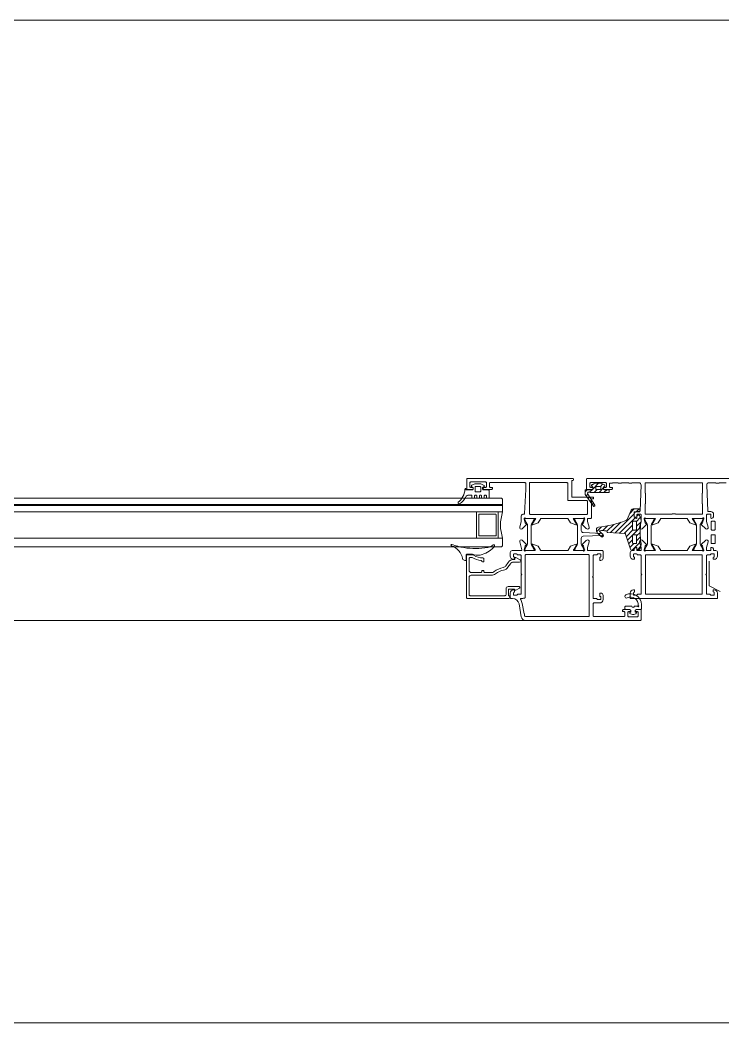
# Model space of a CAD drawing. Extents: x -9058 to 11890, y 0 to 4205.
# Drawn here: x 9508.69 to 9540.91, y 3761.87 to 3807.87 of the extents above; entities that cross this region are included whole.
import ezdxf

# ---------------------------------------------------------------- set-up
doc = ezdxf.new("R2010")
doc.units = 0
doc.header["$MEASUREMENT"] = 0
doc.layers.add('M-TEFRIS2-015', color=129, linetype='Continuous', lineweight=9)

msp = doc.modelspace()

# ---------------------------------------------------------------- hatches: boundary and pattern name
at = {"layer": 'M-TEFRIS2-015'}
h = msp.add_hatch(dxfattribs=at)
h.set_pattern_fill('ANSI31', color=256, scale=0.05, angle=450, style=0)
h.set_pattern_definition([(225, (9353.99635, 3917.70378), (-0.1122532, 0.1122532), [])])
edge = h.paths.add_edge_path(flags=16)
edge.add_arc((9535.281, 3786.361), 0.025, 270, 360)
edge.add_line((9535.306, 3786.361), (9535.306, 3786.461))
edge.add_arc((9535.281, 3786.461), 0.025, 0, 90)
edge.add_line((9535.281, 3786.486), (9535.101, 3786.486))
edge.add_arc((9535.101, 3786.461), 0.025, 90, 180)
edge.add_line((9535.076, 3786.461), (9535.076, 3786.361))
edge.add_arc((9535.101, 3786.361), 0.025, 180, 270)
edge.add_line((9535.101, 3786.336), (9535.281, 3786.336))
edge = h.paths.add_edge_path()
edge.add_arc((9535.476, 3786.366), 0.035, 180, 270, ccw=False)
edge.add_line((9535.441, 3786.366), (9535.441, 3786.446))
edge.add_arc((9535.456, 3786.446), 0.015, 137.8308, 180, ccw=False)
edge.add_line((9535.445, 3786.456), (9535.485, 3786.498))
edge.add_arc((9535.456, 3786.526), 0.04, 316.3869, 422.9563)
edge.add_line((9535.474, 3786.562), (9535.385, 3786.607))
edge.add_arc((9535.306, 3786.451), 0.175, 62.9563, 90)
edge.add_line((9535.306, 3786.626), (9535.076, 3786.626))
edge.add_arc((9535.076, 3786.451), 0.175, 90, 117.0437)
edge.add_line((9534.996, 3786.607), (9534.907, 3786.562))
edge.add_arc((9534.926, 3786.526), 0.04, 117.0437, 223.6131)
edge.add_line((9534.897, 3786.498), (9534.937, 3786.456))
edge.add_arc((9534.926, 3786.446), 0.015, 0, 42.1692, ccw=False)
edge.add_line((9534.941, 3786.446), (9534.941, 3786.366))
edge.add_arc((9534.906, 3786.366), 0.035, 270, 360, ccw=False)
edge.add_line((9534.906, 3786.331), (9534.626, 3786.331))
edge.add_arc((9534.626, 3786.291), 0.04, 90, 180)
edge.add_line((9534.586, 3786.291), (9534.586, 3786.146))
edge.add_arc((9534.636, 3786.146), 0.05, 180, 220.0348)
edge.add_line((9534.597, 3786.114), (9534.97, 3785.58))
edge.add_arc((9535.001, 3785.606), 0.04, 220.0348, 393.0043)
edge.add_line((9535.034, 3785.628), (9534.716, 3786.133))
edge.add_arc((9534.767, 3786.165), 0.06, 33.8544, 213.0043, ccw=False)
edge.add_line((9534.816, 3786.199), (9535.656, 3786.199))
edge.add_arc((9535.656, 3786.239), 0.04, 270, 360)
edge.add_line((9535.696, 3786.239), (9535.696, 3786.291))
edge.add_arc((9535.656, 3786.291), 0.04, 360, 450)
edge.add_line((9535.656, 3786.331), (9535.476, 3786.331))
h = msp.add_hatch(dxfattribs=at)
h.set_pattern_fill('ANSI31', color=256, scale=0.05, style=0)
h.set_pattern_definition([(225, (9536.45617, 3535.18982), (0.1122532, -0.1122532), [])])
h.paths.add_polyline_path([(9535.332, 3784.178), (9535.144, 3784.359, -0.203536), (9535.113, 3784.431), (9535.113, 3784.511, -0.380587), (9535.202, 3784.611, 0.061836), (9536.459, 3784.918, 0.189764), (9536.513, 3784.967), (9536.704, 3785.396, -0.285747), (9536.793, 3785.451), (9537.083, 3785.451, -0.414214), (9537.103, 3785.431), (9537.103, 3785.341, -0.414214), (9537.083, 3785.321), (9536.868, 3785.321, 0.414214), (9536.833, 3785.286), (9536.833, 3785.096, 0.414214), (9536.858, 3785.071), (9536.938, 3785.071, 0.414214), (9536.963, 3785.096), (9536.963, 3785.131, -0.414214), (9536.993, 3785.161), (9537.06, 3785.161, -0.296563), (9537.078, 3785.15), (9537.138, 3785.014, -0.104779), (9537.153, 3784.941), (9537.153, 3784.861, 0.081633), (9537.153, 3783.881), (9537.153, 3783.801, -0.104779), (9537.138, 3783.728), (9537.078, 3783.593, -0.296563), (9537.06, 3783.581), (9536.993, 3783.581, -0.414214), (9536.963, 3783.611), (9536.963, 3783.646, 0.414214), (9536.938, 3783.671), (9536.858, 3783.671, 0.414214), (9536.833, 3783.646), (9536.833, 3783.586, -0.414214), (9536.808, 3783.561), (9536.713, 3783.561, -0.328426), (9536.666, 3783.597), (9536.447, 3784.299, 0.309555), (9536.425, 3784.316), (9535.622, 3784.372, -0.394287), (9535.603, 3784.391, 0.364538), (9535.562, 3784.441, 0.068684), (9535.261, 3784.451, 0.950368), (9535.263, 3784.411, -0.000002), (9535.263, 3784.411), (9535.415, 3784.265, -0.999219)])
h.paths.add_polyline_path([(9536.763, 3784.511), (9536.763, 3784.851, -0.414214), (9536.793, 3784.881), (9536.923, 3784.881, -0.414214), (9536.953, 3784.851), (9536.953, 3784.511, -0.414214), (9536.923, 3784.481), (9536.793, 3784.481, -0.414214)], flags=16)
h.paths.add_polyline_path([(9536.793, 3784.261), (9536.923, 3784.261, -0.414214), (9536.953, 3784.231), (9536.953, 3783.891, -0.414214), (9536.923, 3783.861), (9536.793, 3783.861, -0.414214), (9536.763, 3783.891), (9536.763, 3784.231, -0.414214)], flags=16)

# ---------------------------------------------------------------- linework, layer by layer
for p, q in [((9482.883, 3785.948), (9528.253, 3785.948)), ((9528.036, 3785.948), (9530.761, 3785.948)), ((9530.811, 3785.898), (9530.761, 3785.948)), ((9530.811, 3785.898), (9530.811, 3785.31)), ((9482.883, 3785.648), (9528.253, 3785.648)), ((9482.883, 3785.61), (9528.253, 3785.61)), ((9528.036, 3785.648), (9530.811, 3785.648)), ((9528.036, 3785.61), (9530.811, 3785.61)), ((9482.883, 3785.31), (9528.253, 3785.31)), ((9528.036, 3785.31), (9530.811, 3785.31)), ((9529.611, 3785.31), (9529.611, 3784.11)), ((9530.611, 3785.31), (9530.611, 3784.11)), ((9482.883, 3784.11), (9528.253, 3784.11)), ((9528.036, 3784.11), (9530.811, 3784.11)), ((9530.811, 3784.11), (9530.811, 3783.76)), ((9482.883, 3783.71), (9528.253, 3783.71)), ((9528.036, 3783.71), (9530.305, 3783.71)), ((9528.036, 3783.71), (9530.761, 3783.71)), ((9530.811, 3783.76), (9530.761, 3783.71)), ((9540.279, 3783.059), (9540.279, 3782.888)), ((9540.279, 3782.888), (9540.279, 3781.927)), ((9540.279, 3781.927), (9540.779, 3781.657))]:
    msp.add_line(p, q, dxfattribs=at)
for points in [[(9405.058, 3807.873), (9545.058, 3807.873)], [(9531.881, 3780.338), (9413.123, 3780.338)], [(9407.058, 3763.873), (9407.058, 3761.873), (9543.058, 3761.873), (9543.058, 3763.873)]]:
    msp.add_lwpolyline(points, dxfattribs=at)
for points in [[(9531.781, 3785.216, 0.459137), (9531.817, 3785.243), (9531.871, 3786.338), (9531.871, 3786.608, 0.414214), (9531.821, 3786.658), (9530.241, 3786.658, 0.414214), (9530.211, 3786.628), (9530.211, 3786.468, 0.414214), (9530.241, 3786.438), (9530.341, 3786.438), (9530.341, 3786.388, -0.414214), (9530.291, 3786.338), (9529.981, 3786.338, -0.414214), (9529.911, 3786.408), (9529.911, 3786.428, -0.414214), (9529.921, 3786.438), (9530.021, 3786.438, 0.414214), (9530.071, 3786.488), (9530.071, 3786.638, 0.414214), (9530.021, 3786.688), (9529.351, 3786.688, 0.414214), (9529.301, 3786.638), (9529.301, 3786.488, 0.414214), (9529.351, 3786.438), (9529.451, 3786.438, -0.414214), (9529.461, 3786.428), (9529.461, 3786.408, -0.414214), (9529.391, 3786.338), (9529.171, 3786.338, -0.414214), (9529.161, 3786.348), (9529.161, 3786.828, -0.414214), (9529.171, 3786.838), (9534.036, 3786.838, -0.535184), (9534.059, 3786.803), (9534.041, 3786.76), (9534.011, 3786.76, 0.414214), (9533.981, 3786.73), (9533.981, 3786.018, 0.414214), (9534.011, 3785.988), (9534.956, 3785.988, -0.535184), (9534.979, 3785.953), (9534.969, 3785.928, -0.302776), (9534.941, 3785.91), (9534.911, 3785.91, 0.414214), (9534.881, 3785.88), (9534.881, 3785.048, -0.414214), (9534.851, 3785.018), (9534.732, 3785.018, 0.414214), (9534.702, 3784.988), (9534.702, 3784.872), (9534.772, 3784.611, -0.700084), (9534.664, 3784.536), (9534.646, 3784.549), (9534.475, 3784.721, -0.607471), (9534.491, 3784.782, 0.283637), (9534.514, 3784.803), (9534.563, 3784.987, 1.229391), (9534.513, 3785.018), (9534.038, 3785.018), (9534.201, 3784.751, -0.859449), (9534.171, 3784.726), (9533.926, 3784.818), (9533.804, 3785.018), (9532.559, 3785.018), (9532.437, 3784.818), (9532.193, 3784.726, -0.859449), (9532.162, 3784.751), (9532.325, 3785.018), (9531.85, 3785.018, 1.229391), (9531.8, 3784.987), (9531.849, 3784.803, 0.283637), (9531.872, 3784.782, -0.607471), (9531.888, 3784.721), (9531.717, 3784.549), (9531.699, 3784.536, -0.700084), (9531.591, 3784.611), (9531.661, 3784.872), (9531.661, 3785.118, -0.474196), (9531.781, 3785.216)], [(9542.651, 3786.838), (9534.671, 3786.838, 0.414214), (9534.661, 3786.828), (9534.661, 3786.348, 0.414214), (9534.671, 3786.338), (9534.891, 3786.338, 0.414214), (9534.961, 3786.408), (9534.961, 3786.428, 0.414214), (9534.951, 3786.438), (9534.851, 3786.438, -0.414214), (9534.801, 3786.488), (9534.801, 3786.608, -0.414214), (9534.851, 3786.658), (9535.521, 3786.658, -0.414214), (9535.571, 3786.608), (9535.571, 3786.488, -0.414214), (9535.521, 3786.438), (9535.421, 3786.438, 0.414214), (9535.411, 3786.428), (9535.411, 3786.408, 0.414214), (9535.481, 3786.338), (9535.791, 3786.338, 0.414214), (9535.841, 3786.388), (9535.841, 3786.438), (9535.741, 3786.438, -0.414214), (9535.711, 3786.468), (9535.711, 3786.638), (9535.841, 3786.638), (9535.841, 3786.648), (9536.108, 3786.648), (9536.108, 3786.638), (9536.258, 3786.638), (9536.258, 3786.648), (9536.588, 3786.648), (9536.588, 3786.638), (9536.738, 3786.638), (9536.738, 3786.648), (9537.057, 3786.648, -0.425337), (9537.157, 3786.544), (9537.112, 3785.356, -0.403083), (9537.082, 3785.328), (9536.961, 3785.328, 0.414214), (9536.841, 3785.208), (9536.841, 3785.118, 0.414214), (9536.941, 3785.018), (9536.951, 3785.018, 0.414214), (9536.961, 3785.028), (9536.961, 3785.178, -0.414214), (9536.991, 3785.208), (9537.131, 3785.208, -0.414214), (9537.161, 3785.178), (9537.161, 3784.872), (9537.091, 3784.611, 0.700084), (9537.199, 3784.536), (9537.217, 3784.549), (9537.388, 3784.721, 0.607471), (9537.372, 3784.782, -0.283637), (9537.349, 3784.803), (9537.3, 3784.987, -1.229391), (9537.35, 3785.018), (9537.825, 3785.018), (9537.662, 3784.751, 0.859449), (9537.693, 3784.726), (9537.937, 3784.818), (9538.059, 3785.018), (9539.263, 3785.018), (9539.384, 3784.818), (9539.629, 3784.726, 0.859449), (9539.66, 3784.751), (9539.497, 3785.018), (9539.971, 3785.018, -1.229391), (9540.022, 3784.987), (9539.972, 3784.803, -0.283637), (9539.95, 3784.782, 0.607471), (9539.934, 3784.721), (9540.105, 3784.549), (9540.123, 3784.536, 0.700084), (9540.231, 3784.611), (9540.161, 3784.872), (9540.161, 3785.178, -0.414214), (9540.191, 3785.208), (9540.331, 3785.208, -0.414214), (9540.361, 3785.178), (9540.361, 3785.028, 0.414214), (9540.371, 3785.018), (9540.381, 3785.018, 0.414214), (9540.481, 3785.118), (9540.481, 3785.208, 0.414214), (9540.361, 3785.328), (9540.24, 3785.328, -0.403083), (9540.21, 3785.356), (9540.165, 3786.544, -0.425337), (9540.265, 3786.648), (9540.584, 3786.648), (9540.584, 3786.638), (9540.734, 3786.638), (9540.734, 3786.648), (9541.064, 3786.648)], [(9529.079, 3786.347, -0.220745), (9528.77, 3785.754, 0.651907), (9528.826, 3785.685, 0.176952), (9529.117, 3786, -0.281357), (9529.261, 3786.088), (9529.342, 3786.088), (9529.355, 3786.088), (9529.363, 3786.088), (9529.37, 3786.086), (9529.377, 3786.083), (9529.384, 3786.079), (9529.391, 3786.073), (9529.396, 3786.067), (9529.4, 3786.06), (9529.403, 3786.053), (9529.405, 3786.038), (9529.405, 3785.962), (9529.405, 3785.959), (9529.406, 3785.956), (9529.407, 3785.953), (9529.409, 3785.951), (9529.411, 3785.948), (9529.414, 3785.946), (9529.416, 3785.944), (9529.419, 3785.943), (9529.425, 3785.942), (9529.505, 3785.942), (9529.508, 3785.943), (9529.511, 3785.943), (9529.514, 3785.944), (9529.517, 3785.946), (9529.519, 3785.948), (9529.522, 3785.951), (9529.523, 3785.953), (9529.524, 3785.956), (9529.525, 3785.962), (9529.525, 3786.038), (9529.526, 3786.045), (9529.527, 3786.053), (9529.53, 3786.06), (9529.535, 3786.067), (9529.54, 3786.073), (9529.546, 3786.079), (9529.553, 3786.083), (9529.561, 3786.086), (9529.575, 3786.088), (9529.583, 3786.088), (9529.59, 3786.086), (9529.597, 3786.083), (9529.604, 3786.079), (9529.611, 3786.073), (9529.616, 3786.067), (9529.62, 3786.06), (9529.623, 3786.053), (9529.625, 3786.038), (9529.625, 3785.962), (9529.625, 3785.959), (9529.626, 3785.956), (9529.627, 3785.953), (9529.629, 3785.951), (9529.631, 3785.948), (9529.634, 3785.946), (9529.636, 3785.944), (9529.639, 3785.943), (9529.645, 3785.942), (9529.725, 3785.942), (9529.728, 3785.943), (9529.731, 3785.943), (9529.734, 3785.944), (9529.737, 3785.946), (9529.739, 3785.948), (9529.742, 3785.951), (9529.743, 3785.953), (9529.744, 3785.956), (9529.745, 3785.962), (9529.745, 3786.038), (9529.746, 3786.045), (9529.747, 3786.053), (9529.75, 3786.06), (9529.755, 3786.067), (9529.76, 3786.073), (9529.766, 3786.079), (9529.773, 3786.083), (9529.781, 3786.086), (9529.795, 3786.088), (9529.803, 3786.088), (9529.81, 3786.086), (9529.817, 3786.083), (9529.824, 3786.079), (9529.831, 3786.073), (9529.836, 3786.067), (9529.84, 3786.06), (9529.843, 3786.053), (9529.845, 3786.038), (9529.845, 3785.962), (9529.845, 3785.959), (9529.846, 3785.956), (9529.847, 3785.953), (9529.849, 3785.951), (9529.851, 3785.948), (9529.854, 3785.946), (9529.856, 3785.944), (9529.859, 3785.943), (9529.865, 3785.942), (9529.945, 3785.942), (9529.948, 3785.943), (9529.951, 3785.943), (9529.954, 3785.944), (9529.957, 3785.946), (9529.959, 3785.948), (9529.962, 3785.951), (9529.963, 3785.953), (9529.964, 3785.956), (9529.965, 3785.962), (9529.965, 3786.038), (9529.966, 3786.045), (9529.967, 3786.053), (9529.97, 3786.06), (9529.975, 3786.067), (9529.98, 3786.073), (9529.986, 3786.079), (9529.993, 3786.083), (9530.001, 3786.086), (9530.015, 3786.088), (9530.023, 3786.088), (9530.03, 3786.086), (9530.037, 3786.083), (9530.044, 3786.079), (9530.051, 3786.073), (9530.056, 3786.067), (9530.06, 3786.06), (9530.063, 3786.053), (9530.065, 3786.038), (9530.065, 3785.962), (9530.065, 3785.959), (9530.066, 3785.956), (9530.067, 3785.953), (9530.069, 3785.951), (9530.071, 3785.948), (9530.074, 3785.946), (9530.076, 3785.944), (9530.079, 3785.943), (9530.085, 3785.942), (9530.165, 3785.942), (9530.168, 3785.942), (9530.171, 3785.943), (9530.174, 3785.944), (9530.177, 3785.946), (9530.179, 3785.948), (9530.182, 3785.951), (9530.183, 3785.953), (9530.184, 3785.956), (9530.185, 3785.962), (9530.185, 3786.3, 0.414214), (9530.155, 3786.33), (9529.924, 3786.33, -0.414214), (9529.894, 3786.36), (9529.894, 3786.425, -0.291535), (9529.906, 3786.443), (9529.954, 3786.464, 0.613042), (9529.956, 3786.526), (9529.837, 3786.589, 0.127095), (9529.774, 3786.605), (9529.574, 3786.605, 0.127095), (9529.511, 3786.589), (9529.403, 3786.532, 0.585233), (9529.402, 3786.462), (9529.45, 3786.438, -0.167811), (9529.454, 3786.425), (9529.454, 3786.36, -0.414214), (9529.424, 3786.33), (9529.129, 3786.33), (9529.129, 3786.394, 0.394677), (9529.079, 3786.347)], [(9537.153, 3783.881, -0.081633), (9537.153, 3784.861), (9537.153, 3784.941, 0.104779), (9537.138, 3785.014), (9537.078, 3785.15, 0.296563), (9537.06, 3785.161), (9536.993, 3785.161, 0.414214), (9536.963, 3785.131), (9536.963, 3785.096, -0.414214), (9536.938, 3785.071), (9536.858, 3785.071, -0.414214), (9536.833, 3785.096), (9536.833, 3785.286, -0.414214), (9536.868, 3785.321), (9537.083, 3785.321, 0.414214), (9537.103, 3785.341), (9537.103, 3785.431, 0.414214), (9537.083, 3785.451), (9536.793, 3785.451, 0.285747), (9536.704, 3785.396), (9536.513, 3784.967, -0.189764), (9536.459, 3784.918, -0.061836), (9535.202, 3784.611, 0.380587), (9535.113, 3784.511), (9535.113, 3784.431, 0.203536), (9535.144, 3784.359), (9535.332, 3784.178, 0.999219), (9535.415, 3784.265), (9535.263, 3784.411, -0.950364), (9535.261, 3784.451, -0.068684), (9535.562, 3784.441, -0.364538), (9535.603, 3784.391, 0.394287), (9535.622, 3784.372), (9536.425, 3784.316, -0.309555), (9536.447, 3784.299), (9536.666, 3783.597, 0.328426), (9536.713, 3783.561), (9536.808, 3783.561, 0.414214), (9536.833, 3783.586), (9536.833, 3783.646, -0.414214), (9536.858, 3783.671), (9536.938, 3783.671, -0.414214), (9536.963, 3783.646), (9536.963, 3783.611, 0.414214), (9536.993, 3783.581), (9537.06, 3783.581, 0.296563), (9537.078, 3783.593), (9537.138, 3783.728, 0.104779), (9537.153, 3783.801), (9537.153, 3783.881)], [(9540.581, 3783.538, -0.414222), (9540.661, 3783.458), (9540.661, 3783.288, -0.414214), (9540.511, 3783.138), (9540.471, 3783.138, -0.414214), (9540.461, 3783.148), (9540.461, 3783.208, -0.366034), (9540.486, 3783.238, 0.365977), (9540.511, 3783.268), (9540.511, 3783.358, 0.414214), (9540.481, 3783.388), (9540.371, 3783.388, 0.365977), (9540.341, 3783.363, -0.365977), (9540.312, 3783.338), (9540.191, 3783.338, 0.414214), (9540.161, 3783.308), (9540.161, 3782.468), (9540.131, 3782.438), (9540.161, 3782.408), (9540.161, 3781.568, 0.414214), (9540.191, 3781.538), (9540.312, 3781.538, -0.365977), (9540.341, 3781.513, 0.365977), (9540.371, 3781.488), (9540.481, 3781.488, 0.414214), (9540.511, 3781.518), (9540.511, 3781.608, 0.365977), (9540.486, 3781.637, -0.366034), (9540.461, 3781.667), (9540.461, 3781.728, -0.414214), (9540.471, 3781.738), (9540.511, 3781.738, -0.414214), (9540.661, 3781.588), (9540.661, 3781.348, -0.414214), (9540.651, 3781.338), (9536.671, 3781.338, -0.414214), (9536.661, 3781.348), (9536.661, 3781.588, -0.414214), (9536.811, 3781.738), (9536.851, 3781.738, -0.414214), (9536.861, 3781.728), (9536.861, 3781.667, -0.366034), (9536.836, 3781.637, 0.365977), (9536.811, 3781.608), (9536.811, 3781.518, 0.414214), (9536.841, 3781.488), (9536.951, 3781.488, 0.365977), (9536.981, 3781.513, -0.365977), (9537.01, 3781.538), (9537.131, 3781.538, 0.414214), (9537.161, 3781.568), (9537.161, 3782.408), (9537.191, 3782.438), (9537.161, 3782.468), (9537.161, 3783.308, 0.414214), (9537.131, 3783.338), (9537.01, 3783.338, -0.365977), (9536.981, 3783.363, 0.365977), (9536.951, 3783.388), (9536.841, 3783.388, 0.414214), (9536.811, 3783.358), (9536.811, 3783.268, 0.365977), (9536.836, 3783.238, -0.366034), (9536.861, 3783.208), (9536.861, 3783.148, -0.414214), (9536.851, 3783.138), (9536.811, 3783.138, -0.414214), (9536.661, 3783.288), (9536.661, 3783.458, -0.414214), (9536.741, 3783.538), (9536.811, 3783.538, 0.414214), (9536.841, 3783.568), (9536.841, 3783.588, -0.414214), (9536.941, 3783.688), (9536.951, 3783.688, -0.414214), (9536.961, 3783.678), (9536.961, 3783.568, 0.414214), (9536.991, 3783.538), (9537.131, 3783.538, 0.414214), (9537.161, 3783.568), (9537.161, 3783.683), (9537.091, 3783.944, -0.700084), (9537.199, 3784.019), (9537.217, 3784.007), (9537.388, 3783.834, -0.607471), (9537.372, 3783.774, 0.283637), (9537.349, 3783.752), (9537.3, 3783.568, 1.229391), (9537.35, 3783.538), (9537.825, 3783.538), (9537.663, 3783.802, -0.713664), (9537.687, 3783.831), (9537.937, 3783.737), (9538.059, 3783.538), (9539.263, 3783.538), (9539.384, 3783.737), (9539.634, 3783.831, -0.713664), (9539.659, 3783.802), (9539.497, 3783.538), (9539.971, 3783.538, 1.229391), (9540.022, 3783.568), (9539.972, 3783.752, 0.283637), (9539.95, 3783.774, -0.607471), (9539.934, 3783.834), (9540.105, 3784.007), (9540.123, 3784.019, -0.700084), (9540.231, 3783.944), (9540.161, 3783.683), (9540.161, 3783.568, 0.414214), (9540.191, 3783.538), (9540.331, 3783.538, 0.414214), (9540.361, 3783.568), (9540.361, 3783.678, -0.414214), (9540.371, 3783.688), (9540.381, 3783.688, -0.414214), (9540.481, 3783.588), (9540.481, 3783.568, 0.414214), (9540.511, 3783.538), (9540.581, 3783.538)]]:
    msp.add_lwpolyline(points, format="xyb", dxfattribs=at)
for points in [[(9529.569, 3786.472, 0.359904), (9529.544, 3786.442), (9529.544, 3786.266, 0.414214), (9529.574, 3786.236), (9529.774, 3786.236, 0.414214), (9529.804, 3786.266), (9529.804, 3786.442, 0.359904), (9529.78, 3786.472, 0.094739)], [(9533.811, 3785.838), (9534.651, 3785.838, -0.414214), (9534.701, 3785.788), (9534.701, 3785.248, -0.414214), (9534.651, 3785.198), (9532.091, 3785.198, -0.414214), (9532.041, 3785.248), (9532.041, 3786.658), (9533.751, 3786.658, -0.414214), (9533.801, 3786.608), (9533.801, 3785.848, 0.414214)], [(9535.476, 3786.331, -0.414214), (9535.441, 3786.366), (9535.441, 3786.446, -0.186103), (9535.445, 3786.456), (9535.485, 3786.498, 0.501687), (9535.474, 3786.562), (9535.385, 3786.607, 0.118551), (9535.306, 3786.626), (9535.076, 3786.626, 0.118551), (9534.996, 3786.607), (9534.907, 3786.562, 0.501687), (9534.897, 3786.498), (9534.937, 3786.456, -0.186103), (9534.941, 3786.446), (9534.941, 3786.366, -0.414214), (9534.906, 3786.331), (9534.626, 3786.331, 0.414214), (9534.586, 3786.291), (9534.586, 3786.146, 0.176484), (9534.597, 3786.114), (9534.97, 3785.58, 0.940455), (9535.034, 3785.628), (9534.716, 3786.133, -0.992608), (9534.816, 3786.199), (9535.656, 3786.199, 0.414214), (9535.696, 3786.239), (9535.696, 3786.291, 0.414214), (9535.656, 3786.331)], [(9535.281, 3786.336, 0.414214), (9535.306, 3786.361), (9535.306, 3786.461, 0.414214), (9535.281, 3786.486), (9535.101, 3786.486, 0.414214), (9535.076, 3786.461), (9535.076, 3786.361, 0.414214), (9535.101, 3786.336)], [(9530.511, 3785.18, 0.414214), (9530.481, 3785.21), (9529.741, 3785.21, 0.414214), (9529.711, 3785.18), (9529.711, 3784.24, 0.414214), (9529.741, 3784.21), (9530.481, 3784.21, 0.414214), (9530.511, 3784.24)], [(9531.941, 3784.752), (9531.834, 3784.939, -0.131652), (9531.83, 3784.954), (9531.83, 3784.979, -0.414214), (9531.86, 3785.009), (9532.22, 3785.009, -0.414214), (9532.25, 3784.979), (9532.25, 3784.954, -0.131652), (9532.246, 3784.939), (9532.138, 3784.752, 0.131652), (9532.125, 3784.702), (9532.125, 3783.856, 0.131652), (9532.138, 3783.806), (9532.246, 3783.62, -0.131652), (9532.25, 3783.605), (9532.25, 3783.579, -0.414214), (9532.22, 3783.549), (9531.86, 3783.549, -0.414214), (9531.83, 3783.579), (9531.83, 3783.605, -0.131652), (9531.834, 3783.62), (9531.941, 3783.806, 0.131652), (9531.955, 3783.856), (9531.955, 3784.702, 0.131652)], [(9534.507, 3784.197, 0.403142), (9534.411, 3784.097), (9534.411, 3783.856, 0.131652), (9534.424, 3783.806), (9534.532, 3783.62, -0.131652), (9534.536, 3783.605), (9534.536, 3783.579, -0.414214), (9534.506, 3783.549), (9534.146, 3783.549, -0.414214), (9534.116, 3783.579), (9534.116, 3783.605, -0.131652), (9534.12, 3783.62), (9534.228, 3783.806, 0.131652), (9534.241, 3783.856), (9534.241, 3784.702, 0.131652), (9534.228, 3784.752), (9534.12, 3784.939, -0.131652), (9534.116, 3784.954), (9534.116, 3784.979, -0.414214), (9534.146, 3785.009), (9534.506, 3785.009, -0.414214), (9534.536, 3784.979), (9534.536, 3784.954, -0.131652), (9534.532, 3784.939), (9534.424, 3784.752, 0.131652), (9534.411, 3784.702), (9534.411, 3784.461, 0.403142), (9534.507, 3784.362), (9535.363, 3784.329, -0.962756), (9535.363, 3784.229)], [(9536.763, 3784.513, 0.414214), (9536.793, 3784.483), (9536.923, 3784.483, 0.414214), (9536.953, 3784.513), (9536.953, 3784.853, 0.414214), (9536.923, 3784.883), (9536.793, 3784.883, 0.414214), (9536.763, 3784.853)], [(9537.625, 3783.856, 0.131652), (9537.639, 3783.806), (9537.746, 3783.619, -0.131652), (9537.75, 3783.604), (9537.75, 3783.579, -0.414214), (9537.72, 3783.549), (9537.36, 3783.549, -0.414214), (9537.33, 3783.579), (9537.33, 3783.604, -0.131652), (9537.334, 3783.619), (9537.442, 3783.806, 0.131652), (9537.455, 3783.856), (9537.455, 3784.702, 0.131652), (9537.442, 3784.752), (9537.334, 3784.939, -0.131652), (9537.33, 3784.954), (9537.33, 3784.979, -0.414214), (9537.36, 3785.009), (9537.72, 3785.009, -0.414214), (9537.75, 3784.979), (9537.75, 3784.954, -0.131652), (9537.746, 3784.939), (9537.639, 3784.752, 0.131652), (9537.625, 3784.702)], [(9539.696, 3783.856, -0.131652), (9539.683, 3783.806), (9539.575, 3783.619, 0.131652), (9539.571, 3783.604), (9539.571, 3783.579, 0.414214), (9539.601, 3783.549), (9539.961, 3783.549, 0.414214), (9539.991, 3783.579), (9539.991, 3783.604, 0.131652), (9539.987, 3783.619), (9539.88, 3783.806, -0.131652), (9539.866, 3783.856), (9539.866, 3784.702, -0.131652), (9539.88, 3784.752), (9539.987, 3784.939, 0.131652), (9539.991, 3784.954), (9539.991, 3784.979, 0.414214), (9539.961, 3785.009), (9539.601, 3785.009, 0.414214), (9539.571, 3784.979), (9539.571, 3784.954, 0.131652), (9539.575, 3784.939), (9539.683, 3784.752, -0.131652), (9539.696, 3784.702)], [(9540.558, 3784.513, -0.414214), (9540.528, 3784.483), (9540.398, 3784.483, -0.414214), (9540.368, 3784.513), (9540.368, 3784.853, -0.414214), (9540.398, 3784.883), (9540.528, 3784.883, -0.414214), (9540.558, 3784.853)], [(9531.51, 3783.338, -0.365977), (9531.481, 3783.363, 0.365977), (9531.451, 3783.388), (9531.341, 3783.388, 0.414214), (9531.311, 3783.358), (9531.311, 3783.268, 0.365977), (9531.336, 3783.238, -0.366034), (9531.361, 3783.208), (9531.361, 3783.148, -0.414214), (9531.351, 3783.138), (9531.311, 3783.138, -0.414214), (9531.161, 3783.288), (9531.161, 3783.458, -0.414214), (9531.241, 3783.538), (9531.661, 3783.538, 0.493043), (9531.69, 3783.575), (9531.591, 3783.944, -0.700084), (9531.699, 3784.019), (9531.717, 3784.007), (9531.888, 3783.834, -0.607471), (9531.872, 3783.774, 0.283637), (9531.849, 3783.752), (9531.8, 3783.568, 1.229391), (9531.85, 3783.538), (9532.271, 3783.538, 0.585524), (9532.297, 3783.583), (9532.163, 3783.802, -0.713664), (9532.187, 3783.831), (9532.437, 3783.737), (9532.55, 3783.552, 0.261412), (9532.576, 3783.538), (9533.787, 3783.538, 0.261412), (9533.813, 3783.552), (9533.926, 3783.737), (9534.176, 3783.831, -0.713664), (9534.2, 3783.802), (9534.066, 3783.583, 0.585524), (9534.092, 3783.538), (9534.513, 3783.538, 1.229391), (9534.563, 3783.568), (9534.514, 3783.752, 0.283637), (9534.491, 3783.774, -0.607471), (9534.475, 3783.834), (9534.646, 3784.007), (9534.664, 3784.019, -0.700084), (9534.772, 3783.944), (9534.702, 3783.683), (9534.702, 3783.568, 0.414214), (9534.732, 3783.538), (9535.381, 3783.538, -0.414214), (9535.411, 3783.508), (9535.411, 3783.188, -0.414222), (9535.311, 3783.088), (9535.271, 3783.088, -0.414214), (9535.261, 3783.098), (9535.261, 3783.208, -0.366034), (9535.286, 3783.238, 0.365977), (9535.311, 3783.268), (9535.311, 3783.358, 0.414214), (9535.281, 3783.388), (9535.171, 3783.388, 0.365977), (9535.141, 3783.363, -0.365977), (9535.112, 3783.338), (9534.991, 3783.338, 0.414214), (9534.961, 3783.308), (9534.961, 3782.368), (9534.931, 3782.338), (9534.961, 3782.308), (9534.961, 3781.368, 0.414214), (9534.991, 3781.338), (9535.112, 3781.338, -0.365977), (9535.141, 3781.313, 0.365977), (9535.171, 3781.288), (9535.281, 3781.288, 0.414214), (9535.311, 3781.318), (9535.311, 3781.408, 0.365977), (9535.286, 3781.437, -0.366034), (9535.261, 3781.467), (9535.261, 3781.578, -0.414214), (9535.271, 3781.588), (9535.311, 3781.588, -0.414214), (9535.411, 3781.488), (9535.411, 3781.288, -0.414214), (9535.261, 3781.138), (9534.991, 3781.138, 0.414214), (9534.961, 3781.108), (9534.961, 3780.548, 0.414214), (9534.991, 3780.518), (9536.381, 3780.518, 0.414214), (9536.411, 3780.548), (9536.411, 3780.708, 0.414214), (9536.381, 3780.738), (9536.311, 3780.738), (9536.311, 3780.788, -0.414214), (9536.361, 3780.838), (9536.616, 3780.838, -0.414214), (9536.686, 3780.768), (9536.686, 3780.748, -0.414214), (9536.676, 3780.738), (9536.601, 3780.738, 0.414214), (9536.551, 3780.688), (9536.551, 3780.548, 0.414214), (9536.601, 3780.498), (9536.971, 3780.498, 0.414214), (9537.021, 3780.548), (9537.021, 3780.688, 0.414214), (9536.971, 3780.738), (9536.896, 3780.738, -0.414214), (9536.886, 3780.748), (9536.886, 3780.768, -0.414214), (9536.956, 3780.838), (9537.131, 3780.838, -0.414214), (9537.161, 3780.808), (9537.161, 3780.368, -0.414214), (9537.131, 3780.338), (9531.861, 3780.338, -0.363975), (9531.664, 3780.503), (9531.561, 3781.09, 0.36397), (9531.265, 3781.338), (9531.191, 3781.338, -0.414214), (9531.161, 3781.368), (9531.161, 3781.588, -0.414214), (9531.311, 3781.738), (9531.351, 3781.738, -0.414214), (9531.361, 3781.728), (9531.361, 3781.667, -0.366034), (9531.336, 3781.637, 0.365977), (9531.311, 3781.608), (9531.311, 3781.518, 0.414214), (9531.341, 3781.488), (9531.451, 3781.488, 0.365977), (9531.481, 3781.513, -0.365977), (9531.51, 3781.538), (9531.631, 3781.538, 0.414214), (9531.661, 3781.568), (9531.661, 3782.408), (9531.691, 3782.438), (9531.661, 3782.468), (9531.661, 3783.308, 0.414214), (9531.631, 3783.338)], [(9536.763, 3783.893, 0.414214), (9536.793, 3783.863), (9536.923, 3783.863, 0.414214), (9536.953, 3783.893), (9536.953, 3784.233, 0.414214), (9536.923, 3784.263), (9536.793, 3784.263, 0.414214), (9536.763, 3784.233)], [(9540.558, 3783.893, -0.414214), (9540.528, 3783.863), (9540.398, 3783.863, -0.414214), (9540.368, 3783.893), (9540.368, 3784.233, -0.414214), (9540.398, 3784.263), (9540.528, 3784.263, -0.414214), (9540.558, 3784.233)], [(9529.141, 3783.339), (9529.141, 3783.119, -0.414214), (9529.111, 3783.089), (9529.073, 3783.089, -0.356389), (9528.975, 3783.169, 0.262181), (9528.461, 3783.762, -0.316752), (9528.441, 3783.79, -0.499585), (9528.479, 3783.819, 0.048291), (9529.035, 3783.678, 0.086497), (9530.133, 3783.681, 0.16681), (9530.361, 3783.792, -0.169383), (9530.382, 3783.806), (9530.395, 3783.809, -0.513067), (9530.442, 3783.743, -0.159858), (9529.867, 3783.363, -0.178819), (9529.501, 3783.345), (9529.481, 3783.356, 0.13005), (9529.432, 3783.369), (9529.171, 3783.369, 0.414214)], [(9529.954, 3782.558), (9529.954, 3782.598, 0.414214), (9529.924, 3782.628), (9529.884, 3782.628, 0.414214), (9529.854, 3782.598), (9529.854, 3782.578, -0.414214), (9529.804, 3782.528), (9529.374, 3782.528, -0.414214), (9529.274, 3782.628), (9529.274, 3783.178, -0.414214), (9529.324, 3783.228), (9529.376, 3783.228, -0.127567), (9529.41, 3783.219, 0.09888), (9529.828, 3783.085, -0.367727), (9529.854, 3783.056, 0.399482), (9529.884, 3783.028), (9529.924, 3783.028, 0.414214), (9529.954, 3783.058), (9529.954, 3783.149, 0.400329), (9529.907, 3783.199, -0.114933), (9529.47, 3783.323, 0.127017), (9529.373, 3783.348), (9529.184, 3783.348, 0.414214), (9529.154, 3783.318), (9529.154, 3781.378, 0.414214), (9529.184, 3781.348), (9531.104, 3781.348, 0.414214), (9531.134, 3781.378), (9531.134, 3781.438, 0.414214), (9531.104, 3781.468), (9531.084, 3781.468), (9531.084, 3781.768), (9531.354, 3781.768), (9531.374, 3781.733, 0.414214), (9531.415, 3781.722), (9531.586, 3781.82, 0.767327), (9531.568, 3781.888), (9531.064, 3781.888, 0.414214), (9530.964, 3781.788), (9530.964, 3781.518, -0.414214), (9530.914, 3781.468), (9529.324, 3781.468, -0.414214), (9529.274, 3781.518), (9529.274, 3782.308, -0.414214), (9529.374, 3782.408), (9530.288, 3782.408, 0.172094), (9530.489, 3782.479, -0.126051), (9530.85, 3782.645, 0.197455), (9531.055, 3782.777), (9531.163, 3782.931, -0.244698), (9531.31, 3783.008), (9531.59, 3783.008, 0.767327), (9531.617, 3783.109), (9531.419, 3783.224, 0.57735), (9531.374, 3783.198), (9531.374, 3783.128), (9531.31, 3783.128, 0.244698), (9531.065, 3783), (9530.962, 3782.845, -0.197455), (9530.834, 3782.763, 0.126051), (9530.419, 3782.573, -0.178336), (9530.288, 3782.528), (9529.984, 3782.528, -0.414214)], [(9531.862, 3780.518, -0.207097), (9531.811, 3780.54), (9531.811, 3780.638), (9531.793, 3780.638), (9531.708, 3781.116, 0.106114), (9531.637, 3781.291, -0.602221), (9531.662, 3781.338), (9531.711, 3781.338, 0.162278), (9531.771, 3781.358), (9531.811, 3781.358, 0.414214), (9531.841, 3781.388), (9531.841, 3783.308, -0.414214), (9531.891, 3783.358), (9534.731, 3783.358, -0.414214), (9534.781, 3783.308), (9534.781, 3780.518)], [(9536.944, 3780.718), (9536.884, 3780.718), (9536.884, 3780.798, -0.236068), (9536.964, 3780.838), (9537.129, 3780.838, 0.414214), (9537.179, 3780.888), (9537.179, 3781.059, 0.557109), (9536.456, 3781.506, 0.284432), (9536.414, 3781.439, 0.557109), (9536.523, 3781.372, -0.59685), (9537.027, 3781.017, -2.161979), (9536.992, 3780.988), (9536.849, 3780.988, -1), (9536.729, 3780.988), (9536.464, 3780.988, 0.414214), (9536.414, 3780.938), (9536.414, 3780.888, 0.414214), (9536.464, 3780.838), (9536.614, 3780.838, -0.236068), (9536.694, 3780.798), (9536.694, 3780.718), (9536.634, 3780.718), (9536.634, 3780.684, 0.323522), (9536.669, 3780.636), (9536.762, 3780.605, 0.019238), (9536.769, 3780.604), (9536.809, 3780.604, 0.019238), (9536.817, 3780.605), (9536.91, 3780.636, 0.323522), (9536.944, 3780.684)]]:
    msp.add_lwpolyline(points, format="xyb", close=True, dxfattribs=at)
for points in [[(9537.351, 3785.208), (9537.351, 3785.678), (9537.361, 3785.678), (9537.361, 3786.178), (9537.351, 3786.178), (9537.351, 3786.648), (9539.971, 3786.648), (9539.971, 3786.178), (9539.961, 3786.178), (9539.961, 3785.678), (9539.971, 3785.678), (9539.971, 3785.208), (9538.736, 3785.208), (9538.736, 3785.228), (9538.586, 3785.228), (9538.586, 3785.208)], [(9537.361, 3783.338), (9537.361, 3781.538), (9539.961, 3781.538), (9539.961, 3783.338)]]:
    msp.add_lwpolyline(points, close=True, dxfattribs=at)
msp.add_arc((9532.561, 3784.71), 1.85, 161.0754, 198.9246, dxfattribs=at)

doc.saveas('drawing.dxf')
